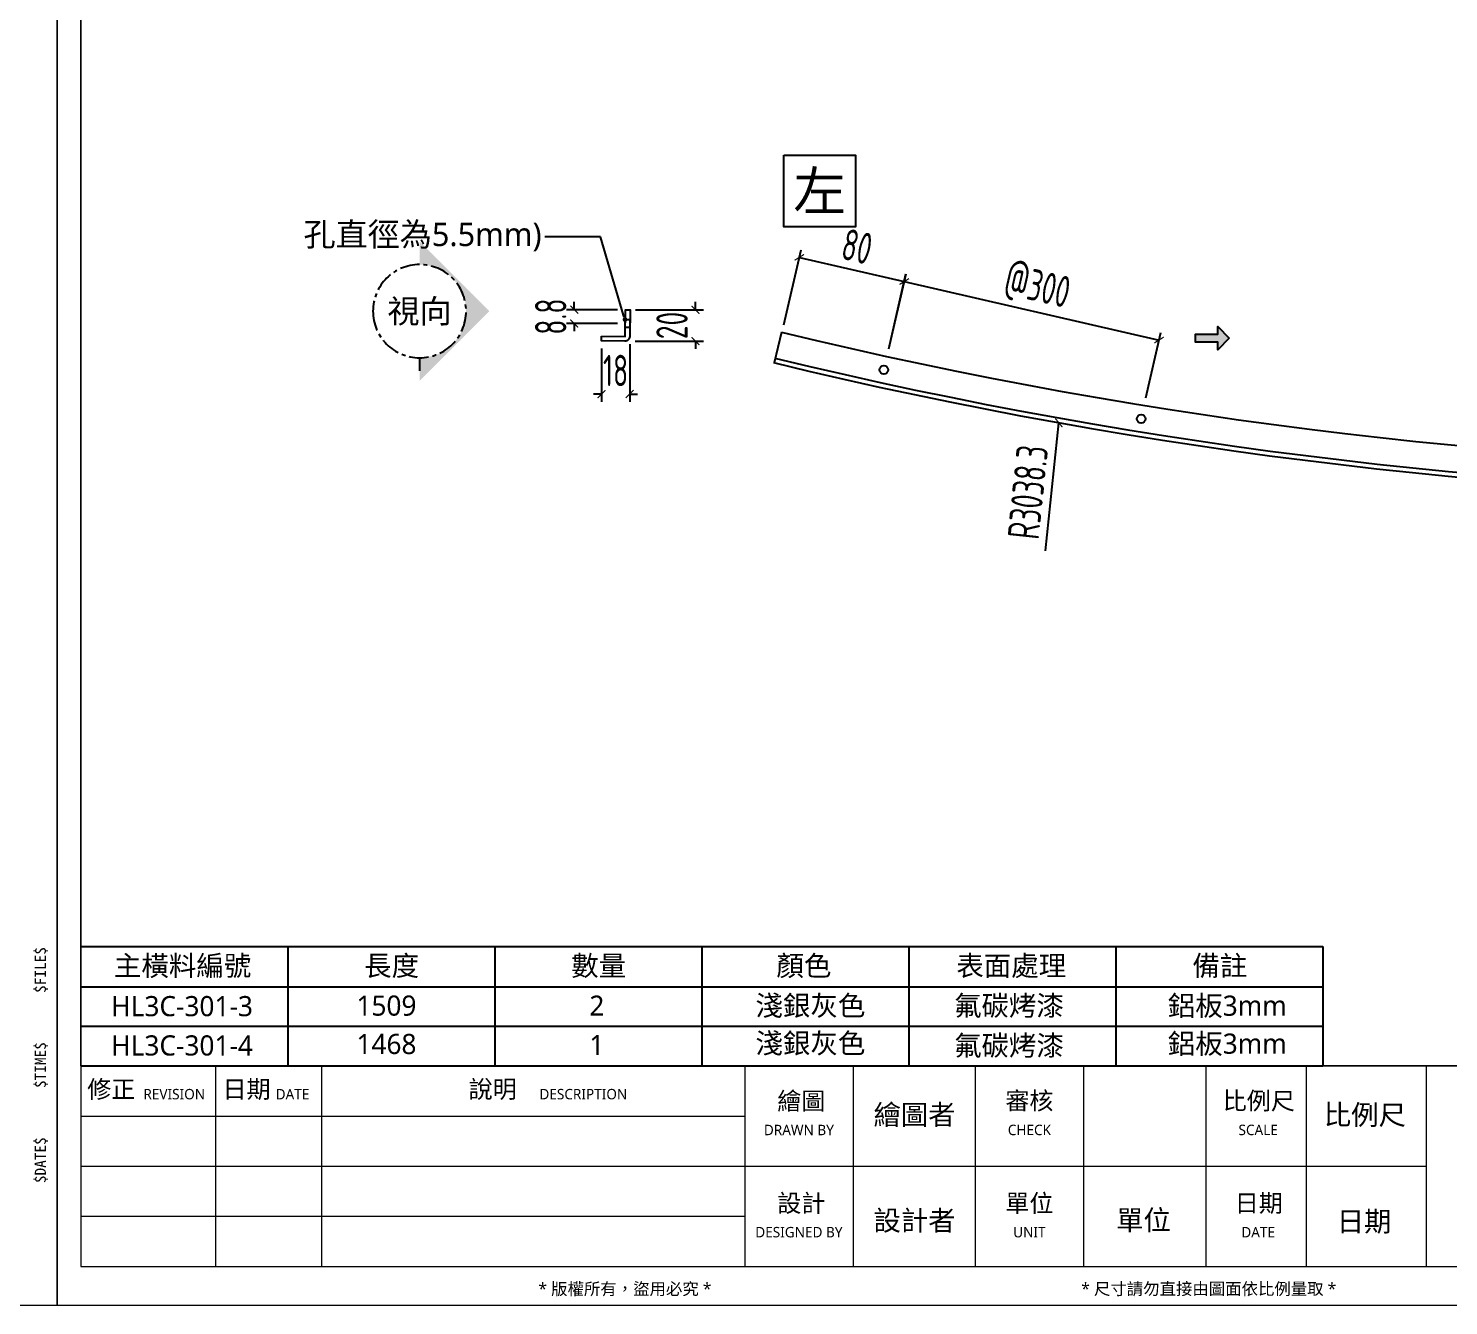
# Model space of a CAD drawing. Extents: x -3378 to 102197, y -3799 to 48702.
# Drawn here: x 26666 to 27571, y -2507 to -1693 of the extents above; entities that cross this region are included whole.
import ezdxf
from ezdxf import colors
from ezdxf.entities.mleader import LeaderData, LeaderLine
from ezdxf.enums import TextEntityAlignment as Align
from ezdxf.math import Vec2, Vec3

# ---------------------------------------------------------------- set-up
doc = ezdxf.new("R2010")
doc.units = 0
doc.set_wipeout_variables(frame=1)
doc.linetypes.add('CENTER', pattern=[2, 1.25, -0.25, 0.25, -0.25])
for name, color, linetype in [('BZ_标注', 4, 'Continuous'), ('DIM', 173, 'Continuous'), ('GM_ANNO_LABL', 4, 'Continuous'), ('GM_ANNO_TEXT', 7, 'Continuous'), ('GM_FILL', 253, 'Continuous'), ('金屬面材 METAL PANEL', 2, 'Continuous')]:
    doc.layers.add(name, color=color, linetype=linetype)
doc.layers.add('GM_CNST', color=171, linetype='Continuous', lineweight=5, plot=False)
doc.styles.add('CHINESE', font='ros1.shx', dxfattribs={"width": 0.75, "bigfont": 'hztxt.shx'})
doc.styles.add('GM', font='')
doc.styles.get('GM').set_extended_font_data('Microsoft JhengHei')
doc.dimstyles.new('F-05', dxfattribs={"dimscale": 5, "dimtxt": 4, "dimasz": 1, "dimexe": 1, "dimexo": 1, "dimgap": 1, "dimtad": 1, "dimdec": 1, "dimzin": 12, "dimdsep": 46, "dimtxsty": 'CHINESE', "dimblk": 'ARCHTICK', "dimcen": 0, "dimclrd": 4, "dimclre": 4, "dimclrt": 1, "dimadec": 0, "dimazin": 3, "dimtfac": 1, "dimtdec": 1, "dimtix": 1, "dimtofl": 0, "dimtmove": 2, "dimatfit": 3, "dimfxl": 1, "dimtolj": 1, "dimtzin": 0, "dimarcsym": 0})

# ---------------------------------------------------------------- blocks, each defined once
blk = doc.blocks.new('TK')
at = {"lineweight": 0}
for p, q in [((20.2, 5), (20.2, 30.55)), ((33.73, 5), (33.73, 30.55)), ((87.7, 5), (87.7, 30.55)), ((101.5, 5), (101.5, 30.55)), ((117.09, 5), (117.09, 30.55)), ((130.89, 5), (130.89, 30.55)), ((146.48, 5), (146.48, 30.55)), ((159.25, 5), (159.25, 30.55)), ((174.58, 5), (174.58, 30.55)), ((3, 24.16), (87.7, 24.16)), ((3, 17.78), (174.58, 17.78)), ((3, 11.39), (87.7, 11.39))]:
    blk.add_line(p, q, dxfattribs=at)
at = {"lineweight": 0, "flags": 128}
blk.add_lwpolyline([(3, 30.55), (415, 30.55)], dxfattribs=at)
at = {"lineweight": 0}
blk.add_3dface([(3, 5), (415, 5), (415, 294), (3, 294)], dxfattribs=at)
at = {"layer": 'GM_CNST'}
blk.add_lwpolyline([(3, 294), (415, 294), (415, 30.55), (3, 30.55)], close=True, dxfattribs=at)
at = {"layer": 'GM_CNST', "linetype": 'Continuous', "lineweight": 0}
blk.add_3dface([(420, 0), (0, 0), (0, 297), (420, 297)], dxfattribs=at)
at = {"layer": 'GM_ANNO_TEXT', "linetype": 'Continuous', "lineweight": 13, "char_height": 1.4309, "rotation": 90, "line_spacing_factor": 0.725792, "style": 'GM'}
for s, insert, attachment_point in [('\\f細明體|b0|i0|c136|p54;$FILE$', (417.96, 39.85), 4), ('\\f細明體|b0|i0|c136|p54;$TIME$', (417.96, 30.65), 5), ('\\f細明體|b0|i0|c136|p54;$DATE$', (417.96, 21.45), 6)]:
    blk.add_mtext(s, dxfattribs=dict(at, insert=insert, attachment_point=attachment_point))
at = {"layer": 'GM_ANNO_TEXT', "linetype": 'Continuous', "char_height": 2.249, "attachment_point": 5, "style": 'GM'}
for s, insert, line_spacing_factor in [('修正', (6.88, 27.45), 0.725792), ('日期', (24.13, 27.45), 0.725792), ('說明', (55.51, 27.45), 0.725792), ('繪圖', (94.86, 25.95), 0.725792), ('審核', (123.94, 25.98), 0.728704), ('比例尺', (153.19, 25.98), 0.728704), ('設計', (94.86, 12.93), 0.725792), ('單位', (123.94, 12.93), 0.725792), ('日期', (153.19, 12.93), 0.725792)]:
    blk.add_mtext(s, dxfattribs=dict(at, insert=insert, line_spacing_factor=line_spacing_factor))
at = {"layer": 'GM_ANNO_TEXT', "attachment_point": 5, "style": 'GM'}
for s, insert, char_height in [('REVISION', (14.91, 26.94), 1.329), ('DATE', (29.99, 26.94), 1.329), ('DESCRIPTION', (67.07, 26.94), 1.3287), ('DRAWN BY', (94.55, 22.38), 1.329), ('CHECK', (123.94, 22.38), 1.329), ('SCALE ', (153.11, 22.38), 1.329), ('DESIGNED BY', (94.55, 9.35), 1.3287), ('UNIT', (123.94, 9.35), 1.329), ('DATE', (153.11, 9.35), 1.329)]:
    blk.add_mtext(s, dxfattribs=dict(at, insert=insert, char_height=char_height))
at = {"layer": 'GM_ANNO_TEXT', "linetype": 'Continuous', "lineweight": 0, "char_height": 1.5332, "line_spacing_factor": 0.725792, "style": 'GM'}
for s, insert, attachment_point in [('* 版權所有，盜用必究 *  ', (83.4, 2.04), 6), ('* 尺寸請勿直接由圖面依比例量取 * ', (146.81, 2.04), 5)]:
    blk.add_mtext(s, dxfattribs=dict(at, insert=insert, attachment_point=attachment_point))
at = {"layer": 'GM_ANNO_TEXT', "style": 'GM'}
for tag, p in [('業主', (283.43, 26.37)), ('圖名', (283.48, 9.14))]:
    blk.add_attdef(tag, text='', height=2.56, dxfattribs=at).set_placement(p, align=Align.MIDDLE_LEFT)
for tag, p in [('繪圖者', (109.3, 23.05)), ('比例尺', (166.71, 23.04)), ('設計者', (109.3, 9.56)), ('單位', (138.49, 9.62)), ('日期', (166.62, 9.45))]:
    blk.add_attdef(tag, text='', height=2.56, dxfattribs=at).set_placement(p, align=Align.CENTER)
for p in [(389.45, 19.37), (389.45, 13.69), (359.78, 12.56), (389.45, 8.01)]:
    blk.add_attdef('加工編號', text='', height=2.56, dxfattribs=at).set_placement(p, align=Align.MIDDLE)
blk = doc.blocks.new('_ArchTick')
at = {"color": 0, "linetype": 'ByBlock', "const_width": 0.15}
blk.add_lwpolyline([(-0.5, -0.5), (0.5, 0.5)], dxfattribs=at)
blk = doc.blocks.new('*D1429')
at = {"layer": 'Defpoints', "color": 0, "ltscale": 10, "transparency": 16777216}
for p in [(27224.37, -1854.4), (27146.44, -1886.78), (27213.33, -1902.22)]:
    blk.add_point(p, dxfattribs=at)
at = {"layer": 'DIM', "color": 4, "lineweight": -2, "ltscale": 10, "transparency": 16777216}
for p, q in [((27147.57, -1881.91), (27158.6, -1834.1)), ((27157.48, -1838.97), (27224.37, -1854.4)), ((27214.46, -1897.35), (27225.49, -1849.53))]:
    blk.add_line(p, q, dxfattribs=at)
at = {"layer": 'DIM', "color": 4, "lineweight": -2, "ltscale": 10, "transparency": 16777216, "xscale": 5, "yscale": 5, "zscale": 5}
for p, rotation in [((27157.48, -1838.97), 167.0053572370645), ((27224.37, -1854.4), 347.0053572370645)]:
    blk.add_blockref('_ArchTick', p, dxfattribs=dict(at, rotation=rotation))
at = {"layer": 'DIM', "color": 1, "ltscale": 10, "transparency": 16777216, "insert": (27194.3, -1832.07), "char_height": 20, "attachment_point": 5, "rotation": 347.00536, "style": 'CHINESE'}
blk.add_mtext('\\A1;80', dxfattribs=at)
blk = doc.blocks.new('*D1430')
at = {"layer": 'Defpoints', "color": 0, "ltscale": 10, "transparency": 16777216}
for p in [(27386.78, -1891.67), (27213.33, -1902.22), (27377.21, -1933.36)]:
    blk.add_point(p, dxfattribs=at)
at = {"layer": 'DIM', "color": 4, "lineweight": -2, "ltscale": 10, "transparency": 16777216}
for p, q in [((27214.45, -1897.35), (27225.42, -1849.52)), ((27224.31, -1854.39), (27386.78, -1891.67)), ((27378.33, -1928.49), (27387.9, -1886.8))]:
    blk.add_line(p, q, dxfattribs=at)
at = {"layer": 'DIM', "color": 4, "lineweight": -2, "ltscale": 10, "transparency": 16777216, "xscale": 5, "yscale": 5, "zscale": 5}
for p, rotation in [((27224.31, -1854.39), 167.0768688753769), ((27386.78, -1891.67), 347.0768688753769)]:
    blk.add_blockref('_ArchTick', p, dxfattribs=dict(at, rotation=rotation))
at = {"layer": 'DIM', "color": 1, "ltscale": 10, "transparency": 16777216, "insert": (27308.9, -1858.41), "char_height": 20, "attachment_point": 5, "rotation": 347.07687, "style": 'CHINESE'}
blk.add_mtext('\\A1;@300', dxfattribs=at)
blk = doc.blocks.new('*D1431')
at = {"layer": 'Defpoints', "color": 0, "ltscale": 10, "transparency": 16777216}
for p in [(27048.06, -1872.38), (27047.79, -1892.38), (27091.28, -1892.38)]:
    blk.add_point(p, dxfattribs=at)
at = {"layer": 'DIM', "color": 4, "lineweight": -2, "ltscale": 10, "transparency": 16777216}
for p, q in [((27053.06, -1872.38), (27096.28, -1872.38)), ((27091.28, -1872.38), (27091.28, -1867.38)), ((27052.79, -1892.38), (27096.28, -1892.38)), ((27091.28, -1892.38), (27091.28, -1897.38))]:
    blk.add_line(p, q, dxfattribs=at)
at = {"layer": 'DIM', "color": 4, "lineweight": -2, "ltscale": 10, "transparency": 16777216, "xscale": 5, "yscale": 5, "zscale": 5}
for p, rotation in [((27091.28, -1872.38), 270), ((27091.28, -1892.38), 90)]:
    blk.add_blockref('_ArchTick', p, dxfattribs=dict(at, rotation=rotation))
at = {"layer": 'DIM', "color": 1, "ltscale": 10, "transparency": 16777216, "insert": (27076.28, -1882.38), "char_height": 20, "attachment_point": 5, "rotation": 90, "style": 'CHINESE'}
blk.add_mtext('\\A1;20', dxfattribs=at)
blk = doc.blocks.new('*D1432')
at = {"layer": 'Defpoints', "color": 0, "ltscale": 10, "transparency": 16777216}
for p in [(27031.3, -1892.16), (27049.33, -1889.4), (27049.33, -1926.1)]:
    blk.add_point(p, dxfattribs=at)
at = {"layer": 'DIM', "color": 4, "lineweight": -2, "ltscale": 10, "transparency": 16777216}
for p, q in [((27031.3, -1897.16), (27031.3, -1931.1)), ((27049.33, -1894.4), (27049.33, -1931.1)), ((27031.3, -1926.1), (27026.3, -1926.1)), ((27049.33, -1926.1), (27054.33, -1926.1))]:
    blk.add_line(p, q, dxfattribs=at)
at = {"layer": 'DIM', "color": 4, "lineweight": -2, "ltscale": 10, "transparency": 16777216, "xscale": 5, "yscale": 5, "zscale": 5}
blk.add_blockref('_ArchTick', (27031.3, -1926.1), dxfattribs=at)
at = {"layer": 'DIM', "color": 4, "lineweight": -2, "ltscale": 10, "transparency": 16777216, "xscale": 5, "yscale": 5, "zscale": 5, "rotation": 180}
blk.add_blockref('_ArchTick', (27049.33, -1926.1), dxfattribs=at)
at = {"layer": 'DIM', "color": 1, "ltscale": 10, "transparency": 16777216, "insert": (27040.32, -1911.1), "char_height": 20, "attachment_point": 5, "style": 'CHINESE'}
blk.add_mtext('\\A1;18', dxfattribs=at)
blk = doc.blocks.new('*D1433')
at = {"layer": 'Defpoints', "color": 0, "ltscale": 10, "transparency": 16777216}
for p in [(27046.56, -1872.36), (27013.97, -1881.11), (27046.44, -1881.11)]:
    blk.add_point(p, dxfattribs=at)
at = {"layer": 'DIM', "color": 4, "lineweight": -2, "ltscale": 10, "transparency": 16777216}
for p, q in [((27041.56, -1872.36), (27008.97, -1872.36)), ((27013.97, -1872.36), (27013.97, -1867.36)), ((27041.44, -1881.11), (27008.97, -1881.11)), ((27013.97, -1881.11), (27013.97, -1886.11))]:
    blk.add_line(p, q, dxfattribs=at)
at = {"layer": 'DIM', "color": 4, "lineweight": -2, "ltscale": 10, "transparency": 16777216, "xscale": 5, "yscale": 5, "zscale": 5}
for p, rotation in [((27013.97, -1872.36), 270), ((27013.97, -1881.11), 90)]:
    blk.add_blockref('_ArchTick', p, dxfattribs=dict(at, rotation=rotation))
at = {"layer": 'DIM', "color": 1, "ltscale": 10, "transparency": 16777216, "insert": (26998.97, -1876.74), "char_height": 20, "attachment_point": 5, "rotation": 90, "style": 'CHINESE'}
blk.add_mtext('\\A1;8.8', dxfattribs=at)
blk = doc.blocks.new('*D1444')
at = {"layer": 'Defpoints', "color": 0, "ltscale": 10, "transparency": 16777216}
for p in [(27638.42, 1077.51), (27322.89, -1944.4)]:
    blk.add_point(p, dxfattribs=at)
at = {"layer": 'DIM', "color": 4, "lineweight": -2, "ltscale": 10, "transparency": 16777216}
blk.add_line((27314.37, -2025.95), (27322.89, -1944.4), dxfattribs=at)
at = {"layer": 'DIM', "color": 4, "lineweight": -2, "ltscale": 10, "transparency": 16777216, "xscale": 5, "yscale": 5, "zscale": 5, "rotation": 84.03895140592896}
blk.add_blockref('_ArchTick', (27322.89, -1944.4), dxfattribs=at)
at = {"layer": 'DIM', "color": 1, "ltscale": 10, "transparency": 16777216, "insert": (27303.19, -1988.59), "char_height": 20, "attachment_point": 5, "rotation": 84.03895, "style": 'CHINESE'}
blk.add_mtext('\\A1;R3038.3', dxfattribs=at)
blk = doc.blocks.new('*U47')
blk.add_hatch(color=256).paths.add_polyline_path([(-4.455, 2.97), (0, -1.485), (0, 0, -1), (0, 5.94), (0, 7.425)])
at = {"linetype": 'ByBlock', "ltscale": 3}
blk.add_lwpolyline([(0, 0), (0, -0.823)], dxfattribs=at)
at = {"linetype": 'ByBlock'}
blk.add_circle((0, 2.97), 2.97, dxfattribs=at)
at = {"layer": 'GM_ANNO_TEXT', "style": 'GM'}
blk.add_attdef('圖號', text='', height=1.5, dxfattribs=at).set_placement((0, 2.97), align=Align.MIDDLE_CENTER)
blk = doc.blocks.new('_Dot')
at = {"color": 0, "linetype": 'ByBlock', "lineweight": -2}
blk.add_line((-0.5, 0), (-1, 0), dxfattribs=at)
at = {"color": 0, "linetype": 'ByBlock', "const_width": 0.5}
blk.add_lwpolyline([(-0.25, 0, 1), (0.25, 0, 1)], format="xyb", close=True, dxfattribs=at)
blk = doc.blocks.new('*U1298')
blk.add_wipeout([(-1.6, 1.6), (1.6, 1.6), (1.6, -1.6), (-1.6, -1.6)])
blk.add_lwpolyline([(-1.6, 1.6), (1.6, 1.6), (1.6, -1.6), (-1.6, -1.6)], close=True)
at = {"layer": 'GM_ANNO_TEXT', "ltscale": 0.3, "style": 'GM', "flags": 8}
blk.add_attdef('01', text='', height=1.725, dxfattribs=at).set_placement((0, 0), align=Align.MIDDLE_CENTER)
blk = doc.blocks.new('*U1468')
blk.add_hatch(color=256).paths.add_polyline_path([(0, 0), (6.35, -6.35), (6.35, -2.16), (18.62, -2.16), (18.62, 2.16), (6.35, 2.16), (6.35, 6.35)])
at = {"color": 0, "linetype": 'Continuous'}
blk.add_lwpolyline([(0, 0), (6.35, -6.35), (6.35, -2.16), (18.62, -2.16), (18.62, 2.16), (6.35, 2.16), (6.35, 6.35)], close=True, dxfattribs=at)

msp = doc.modelspace()

# ---------------------------------------------------------------- linework, layer by layer
at = {"layer": 'GM_FILL'}
for p, q in [((26699.418, -2278.096), (27491.217, -2278.096)), ((26831.385, -2278.096), (26831.385, -2354.22)), ((26963.351, -2278.096), (26963.351, -2354.22)), ((27095.318, -2278.096), (27095.318, -2354.22)), ((27227.284, -2278.096), (27227.284, -2354.22)), ((27359.251, -2278.096), (27359.251, -2354.22)), ((27491.217, -2278.096), (27491.217, -2354.22)), ((26699.418, -2303.779), (27491.217, -2303.779)), ((26699.418, -2328.957), (27491.217, -2328.957)), ((26699.418, -2328.957), (27491.217, -2328.957)), ((26699.418, -2354.22), (27491.217, -2354.22)), ((26699.418, -2354.22), (27491.217, -2354.22))]:
    msp.add_line(p, q, dxfattribs=at)
at = {"layer": '金屬面材 METAL PANEL'}
msp.add_line((27146.068, -1886.693), (27141.347, -1906.127), dxfattribs=at)
msp.add_lwpolyline([(27031.336, -1889.162), (27046.334, -1889.36), (27046.559, -1872.362), (27049.559, -1872.402), (27049.334, -1889.4, -0.4142136), (27046.295, -1892.36), (27031.296, -1892.162)], format="xyb", close=True, dxfattribs=at)
msp.add_lwpolyline([(27046.476, -1878.617), (27049.476, -1878.638), (27049.411, -1883.606), (27046.41, -1883.61)], close=True, dxfattribs=at)
for centre in [(27211.397, -1910.649), (27375.317, -1941.819)]:
    msp.add_circle(centre, 2.75, dxfattribs=at)
for centre, radius, start, end in [((27858.546, 1046.343), 3018.331, 256.346459, 284.019847), ((27134.685, 1144.729), 3035.331, 268.383865, 268.388679), ((27858.546, 1046.343), 3035.331, 256.340848, 284.025277), ((27858.546, 1046.343), 3038.331, 256.339864, 284.026229)]:
    msp.add_arc(centre, radius, start, end, dxfattribs=at)

# ---------------------------------------------------------------- block references
at = {"xscale": 5, "yscale": 5, "zscale": 5}
msp.add_blockref('TK', (24584.418, -2506.983), dxfattribs=at)
ref = msp.add_blockref('TK', (26684.418, -2506.983), dxfattribs=dict(xscale=5, yscale=5, zscale=5))
ref.add_attrib('比例尺', '比例尺', dxfattribs={"layer": 'GM_ANNO_TEXT', "height": 12.7763, "style": 'GM'}).set_placement((27517.98, -2391.767), align=Align.CENTER)
ref.add_attrib('日期', '日期', dxfattribs={"layer": 'GM_ANNO_TEXT', "height": 12.7763, "style": 'GM'}).set_placement((27517.494, -2459.751), align=Align.CENTER)
ref.add_attrib('單位', '單位', dxfattribs={"layer": 'GM_ANNO_TEXT', "height": 12.7763, "style": 'GM'}).set_placement((27376.873, -2458.868), align=Align.CENTER)
ref.add_attrib('設計者', '設計者', dxfattribs={"layer": 'GM_ANNO_TEXT', "height": 12.7763, "style": 'GM'}).set_placement((27230.9, -2459.179), align=Align.CENTER)
ref.add_attrib('繪圖者', '繪圖者', dxfattribs={"layer": 'GM_ANNO_TEXT', "height": 12.7763, "style": 'GM'}).set_placement((27230.9, -2391.744), align=Align.CENTER)
at = {"layer": 'BZ_标注', "xscale": -1.15794349234784, "yscale": 1.157943492362392, "zscale": 1.157943492357573}
msp.add_blockref('*U1468', (27431.498, -1890.499), dxfattribs=at)
at = {"layer": 'GM_ANNO_LABL', "linetype": 'CENTER'}
ref = msp.add_blockref('*U47', (26915.341, -1902.978), dxfattribs=dict(at, xscale=-10, yscale=10, zscale=10))
ref.add_attrib('圖號', '視向', dxfattribs={"layer": 'GM_ANNO_TEXT', "height": 15, "style": 'GM'}).set_placement((26915.341, -1873.278), align=Align.MIDDLE_CENTER)

# ---------------------------------------------------------------- texts
at = {"layer": 'GM_ANNO_TEXT', "ltscale": 0.3, "style": 'GM'}
msp.add_text('主橫料編號', height=12.8397, dxfattribs=at).set_placement((26720.514, -2296.825))
at = {"layer": 'GM_ANNO_TEXT', "style": 'GM'}
for s, height, p in [('長度', 12.8397, (26880.004, -2296.825)), ('數量', 12.8397, (27012.01, -2296.825)), ('顏色', 12.8397, (27142.87, -2296.825)), ('表面處理', 12.8397, (27257.514, -2296.825)), ('備註', 12.8397, (27408.039, -2296.825)), ('淺銀灰色', 12.8397, (27129.496, -2322.22)), ('氟碳烤漆', 12.8397, (27256.076, -2322.22)), ('鋁板3mm', 12.8397, (27392.326, -2322.279)), ('HL3C-301-3 ', 12.83973, (26718.79, -2322.569)), ('1509', 12.8397, (26875.122, -2322.22)), ('2', 12.84, (27023.614, -2322.279)), ('HL3C-301-4', 12.8397, (26718.79, -2347.614)), ('1468', 12.8397, (26875.122, -2346.694)), ('1', 12.84, (27023.614, -2347.323)), ('淺銀灰色', 12.8397, (27129.496, -2346.203)), ('氟碳烤漆', 12.8397, (27256.076, -2347.658)), ('鋁板3mm', 12.8397, (27392.326, -2346.47))]:
    msp.add_text(s, height=height, dxfattribs=at).set_placement(p)

# ---------------------------------------------------------------- dimensions: what is measured, and where the dimension line sits
at = {"layer": 'DIM', "ltscale": 10}
dim = msp.add_radius_dim(center=(27638.424, 1077.506), mpoint=(27322.886, -1944.397), dimstyle='F-05', dxfattribs=at)
dim.commit()
dim.dimension.update_dxf_attribs({"geometry": '*D1444', "text_midpoint": (27303.19, -1988.59)})
dim = msp.add_aligned_dim(p1=(27146.445, -1886.784), p2=(27213.332, -1902.22), distance=49.071, text='80', dimstyle='F-05', dxfattribs=at)
dim.commit()
dim.dimension.update_dxf_attribs({"geometry": '*D1429', "text_midpoint": (27194.295, -1832.071)})
dim = msp.add_linear_dim(base=(27386.777, -1891.671), p1=(27213.332, -1902.22), p2=(27377.211, -1933.361), angle=167.076869, text='@300', dimstyle='F-05', dxfattribs=at)
dim.commit()
dim.dimension.update_dxf_attribs({"geometry": '*D1430', "text_midpoint": (27308.896, -1858.411)})
for base, p1, p2, picture, middle in [((27013.969, -1881.113), (27046.559, -1872.362), (27046.437, -1881.113), '*D1433', (26998.969, -1876.737)), ((27091.278, -1892.38), (27048.059, -1872.382), (27047.795, -1892.38), '*D1431', (27076.278, -1882.381))]:
    dim = msp.add_linear_dim(base=base, p1=p1, p2=p2, angle=90, dimstyle='F-05', dxfattribs=at)
    dim.commit()
    dim.dimension.update_dxf_attribs({"geometry": picture, "text_midpoint": middle})
dim = msp.add_linear_dim(base=(27049.334, -1926.104), p1=(27031.296, -1892.162), p2=(27049.334, -1889.4), dimstyle='F-05', dxfattribs=at)
dim.commit()
dim.dimension.update_dxf_attribs({"geometry": '*D1432', "text_midpoint": (27040.315, -1911.104)})

# ---------------------------------------------------------------- leaders
at = {"layer": 'GM_ANNO_LABL'}
ml = msp.add_multileader_mtext('Standard', dxfattribs=at)
ml.set_content('{\\fMicrosoft JhengHei|b0|i0|c136|p34;孔直徑為5.5mm)}', color=256, style='GM')
ml.set_leader_properties()
ml.set_arrow_properties(name='DOT')
ml.build(insert=Vec2(0, 0))
ml.multileader.update_dxf_attribs({"arrow_head_size": 3})
ctx = ml.context
ctx.base_point, ctx.char_height, ctx.arrow_head_size, ctx.plane_origin = Vec3(26843.89, -1826.002), 15, 3, Vec3(26882.9, -1859.616)
ctx.text_align_type = 2
notes = []
notes.append((ctx, [(0, (1, 1, 0), (27030.755, -1826.002), (-1, 0), 35.576, [(0, [(27046.313, -1878.615)], 0, [])])]))
ctx.mtext.insert, ctx.mtext.alignment, ctx.mtext.flow_direction = Vec3(26993.179, -1816.798), 3, 5
for ctx, leaders in notes:
    for number, flags, end, landing, length, lines in leaders:
        leader = LeaderData()
        leader.index, (leader.has_last_leader_line, leader.has_dogleg_vector, leader.attachment_direction) = number, flags
        leader.last_leader_point, leader.dogleg_vector, leader.dogleg_length = Vec3(end), Vec3(landing), length
        for number, points, colour, breaks in lines:
            line = LeaderLine()
            line.index, line.vertices, line.color, line.breaks = number, Vec3.list(points), colors.encode_raw_color(colour), breaks
            leader.lines.append(line)
        ctx.leaders.append(leader)

# ---------------------------------------------------------------- next in the draw order: block references
at = {"layer": 'GM_ANNO_LABL', "ltscale": 0.3, "xscale": 14.28571431275816, "yscale": 14.28571431275816, "zscale": 14.28571431275816}
msp.add_blockref('*U1298', (27170.401, -1796.696), dxfattribs=at).add_auto_attribs({'01': '左'})

doc.saveas('drawing.dxf')
